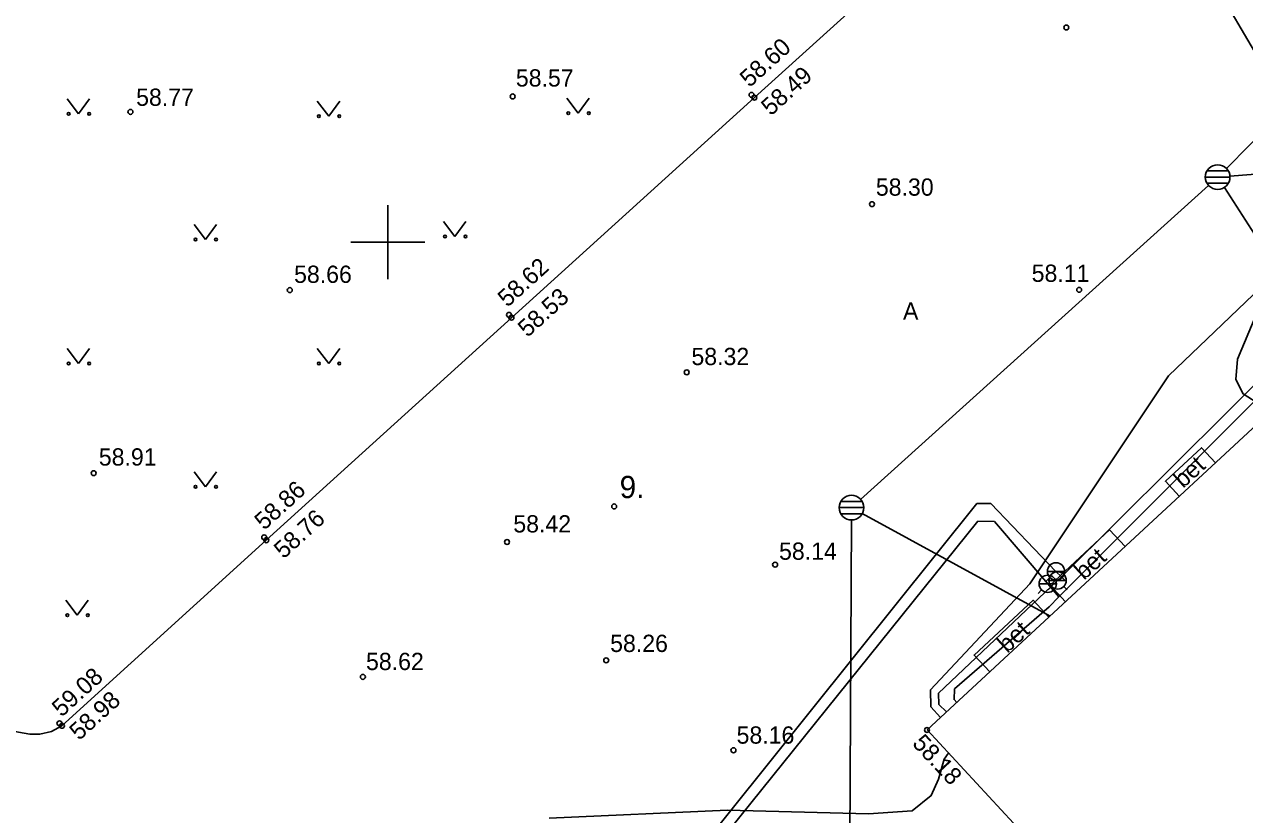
# Model space of a CAD drawing. Extents: x 639935 to 640355, y 6456229 to 6456709.
# Drawn here: x 640135.26 to 640184.74, y 6456476.8 to 6456508.83 of the extents above; entities that cross this region are included whole.
import ezdxf

# ---------------------------------------------------------------- set-up
doc = ezdxf.new("R2010")
doc.units = 0
for name, color, linetype in [('ABIJOONIS', 7, 'Continuous'), ('HALJASTUS', 7, 'Continuous'), ('HOONE', 7, 'Continuous'), ('KORGUS', 7, 'Continuous'), ('KTRASS', 7, 'Continuous'), ('MPKAABEL', 7, 'Continuous'), ('SKKAEV', 7, 'Continuous'), ('SKTRASS', 7, 'Continuous'), ('TEE', 7, 'Continuous'), ('VKAEV', 7, 'Continuous'), ('VORK', 7, 'Continuous'), ('VTRASS', 7, 'Continuous')]:
    doc.layers.add(name, color=color, linetype=linetype)

msp = doc.modelspace()

# ---------------------------------------------------------------- linework, layer by layer
at = {"layer": 'ABIJOONIS'}
msp.add_circle((640159.177, 6456489.291), 0.1, dxfattribs=at)
at = {"layer": 'HALJASTUS'}
for p, q in [((640136.995, 6456505.808), (640137.458, 6456505.201)), ((640137.458, 6456505.201), (640137.904, 6456505.808)), ((640147.14, 6456505.714), (640147.604, 6456505.107)), ((640147.604, 6456505.107), (640148.049, 6456505.714)), ((640157.254, 6456505.84), (640157.718, 6456505.233)), ((640157.718, 6456505.233), (640158.163, 6456505.84)), ((640152.254, 6456500.84), (640152.718, 6456500.233)), ((640152.718, 6456500.233), (640153.163, 6456500.84)), ((640142.14, 6456500.714), (640142.604, 6456500.107)), ((640142.604, 6456500.107), (640143.049, 6456500.714)), ((640136.995, 6456495.694), (640137.458, 6456495.088)), ((640137.458, 6456495.088), (640137.904, 6456495.694)), ((640147.14, 6456495.694), (640147.604, 6456495.088)), ((640147.604, 6456495.088), (640148.049, 6456495.694)), ((640142.14, 6456490.694), (640142.604, 6456490.088)), ((640142.604, 6456490.088), (640143.049, 6456490.694)), ((640136.942, 6456485.486), (640137.405, 6456484.879)), ((640137.405, 6456484.879), (640137.851, 6456485.486))]:
    msp.add_line(p, q, dxfattribs=at)
for centre in [(640137.057, 6456505.201), (640137.886, 6456505.201), (640157.317, 6456505.233), (640158.145, 6456505.233), (640147.203, 6456505.107), (640148.031, 6456505.107), (640152.317, 6456500.233), (640153.145, 6456500.233), (640142.203, 6456500.107), (640143.031, 6456500.107), (640137.057, 6456495.088), (640137.886, 6456495.088), (640147.203, 6456495.088), (640148.031, 6456495.088), (640142.203, 6456490.088), (640143.031, 6456490.088), (640137.004, 6456484.879), (640137.833, 6456484.879)]:
    msp.add_circle(centre, 0.055, dxfattribs=at)
at = {"layer": 'HOONE'}
msp.add_lwpolyline([(640171.861, 6456480.229), (640193.295, 6456500.075), (640203.799, 6456488.708), (640203.68, 6456488.597), (640214.656, 6456476.733), (640193.44, 6456457.158), (640182.49, 6456468.996), (640182.364, 6456468.88)], close=True, dxfattribs=at)
at = {"layer": 'KORGUS'}
for centre in [(640177.512, 6456508.706), (640155.061, 6456505.91), (640164.745, 6456505.973), (640164.86, 6456505.863), (640139.562, 6456505.285), (640169.632, 6456501.544), (640146.022, 6456498.061), (640178.029, 6456498.07), (640154.911, 6456497.056), (640155.01, 6456496.941), (640162.118, 6456494.728), (640138.073, 6456490.639), (640144.985, 6456488.041), (640145.071, 6456487.921), (640154.833, 6456487.849), (640165.702, 6456486.933), (640158.854, 6456483.052), (640148.987, 6456482.382), (640136.683, 6456480.5), (640136.787, 6456480.399), (640171.861, 6456480.229), (640164.013, 6456479.407)]:
    msp.add_circle(centre, 0.1, dxfattribs=at)
at = {"layer": 'KTRASS'}
for points in [[(640224.836, 6456531.591), (640210.656, 6456519.696), (640197.627, 6456506.623), (640177.308, 6456486.437), (640177.156, 6456486.292), (640172.333, 6456481.72), (640172.34, 6456481.269), (640172.652, 6456480.962)], [(640225.383, 6456531.528), (640210.926, 6456519.401), (640197.913, 6456506.344), (640177.207, 6456485.627), (640176.808, 6456485.228), (640172.975, 6456481.897), (640172.956, 6456481.464), (640173.065, 6456481.344)], [(640211.043, 6456506.746), (640209.615, 6456506.562), (640206.93, 6456506.476), (640203.824, 6456506.749), (640198.6, 6456507.84), (640197.381, 6456507.856), (640196.376, 6456507.544), (640194.116, 6456506.513), (640193.528, 6456505.952), (640181.654, 6456494.583), (640176.026, 6456486.148), (640172.003, 6456481.853), (640172.012, 6456481.171), (640172.414, 6456480.741)], [(640177.308, 6456486.437), (640177.091, 6456486.658), (640174.443, 6456489.404), (640173.887, 6456489.404), (640153.773, 6456464.312)], [(640177.207, 6456485.627), (640176.756, 6456486.155), (640174.596, 6456488.68), (640173.922, 6456488.694), (640154.616, 6456464.722)]]:
    msp.add_lwpolyline(points, dxfattribs=at)
at = {"layer": 'MPKAABEL'}
msp.add_lwpolyline([(640156.547, 6456476.648), (640163.77, 6456476.974), (640169.492, 6456476.825), (640171.257, 6456476.951), (640172.034, 6456477.57), (640172.333, 6456478.241), (640172.551, 6456479.046), (640172.722, 6456479.272)], dxfattribs=at)
at = {"layer": 'SKKAEV'}
for p, q in [((640184.076, 6456502.891), (640183.216, 6456502.891)), ((640183.146, 6456502.641), (640184.146, 6456502.641)), ((640184.076, 6456502.391), (640183.216, 6456502.391)), ((640169.229, 6456489.492), (640168.369, 6456489.492)), ((640168.299, 6456489.242), (640169.299, 6456489.242)), ((640169.229, 6456488.992), (640168.369, 6456488.992))]:
    msp.add_line(p, q, dxfattribs=at)
for centre in [(640183.646, 6456502.641), (640168.799, 6456489.242)]:
    msp.add_circle(centre, 0.5, dxfattribs=at)
at = {"layer": 'SKTRASS'}
for p, q in [((640199.787, 6456518.926), (640183.998, 6456502.996)), ((640184.144, 6456502.681), (640192.385, 6456503.347)), ((640183.275, 6456502.306), (640169.17, 6456489.577)), ((640183.917, 6456502.221), (640188.285, 6456495.433)), ((640169.238, 6456489.002), (640176.854, 6456484.84)), ((640168.796, 6456488.742), (640168.71, 6456472.687))]:
    msp.add_line(p, q, dxfattribs=at)
at = {"layer": 'TEE'}
for points in [[(640079.343, 6456474.391), (640088.872, 6456483.178), (640098.936, 6456492.461), (640103.599, 6456496.772), (640111.983, 6456504.481), (640121.325, 6456494.302), (640130.419, 6456484.418), (640133.82, 6456480.717), (640134.218, 6456480.408), (640134.65, 6456480.214), (640135.48, 6456480.063), (640135.882, 6456480.063), (640136.356, 6456480.173), (640136.787, 6456480.399), (640145.071, 6456487.921), (640155.01, 6456496.941), (640164.86, 6456505.863), (640173.384, 6456513.576), (640175.937, 6456515.881), (640176.114, 6456516.633), (640176.088, 6456516.999), (640175.925, 6456517.434), (640175.238, 6456518.159)], [(640183.559, 6456491.06), (640182.995, 6456491.671), (640181.525, 6456490.314), (640182.091, 6456489.701)], [(640179.893, 6456487.666), (640179.267, 6456488.343), (640176.848, 6456486.106), (640177.475, 6456485.427)], [(640176.802, 6456484.804), (640176.165, 6456485.489), (640173.772, 6456483.265), (640174.405, 6456482.584)]]:
    msp.add_lwpolyline(points, dxfattribs=at)
at = {"layer": 'VKAEV'}
for p, q in [((640176.844, 6456486.411), (640176.704, 6456486.271)), ((640176.741, 6456486.658), (640177.441, 6456486.658)), ((640177.339, 6456486.411), (640177.478, 6456486.271)), ((640176.509, 6456485.908), (640176.369, 6456485.768)), ((640176.406, 6456486.155), (640177.106, 6456486.155)), ((640176.909, 6456486.045), (640176.769, 6456485.905)), ((640176.806, 6456486.292), (640177.506, 6456486.292)), ((640177.003, 6456485.908), (640177.143, 6456485.768)), ((640177.403, 6456486.045), (640177.543, 6456485.905))]:
    msp.add_line(p, q, dxfattribs=at)
for centre in [(640177.091, 6456486.658), (640176.756, 6456486.155), (640177.156, 6456486.292)]:
    msp.add_circle(centre, 0.35, dxfattribs=at)
at = {"layer": 'VORK'}
for q in [(640150, 6456501.5), (640148.5, 6456500), (640151.5, 6456500), (640150, 6456498.5)]:
    msp.add_line((640150, 6456500), q, dxfattribs=at)
at = {"layer": 'VTRASS'}
for points in [[(640187.89, 6456503.435), (640187.592, 6456503.568), (640183.96, 6456509.735), (640170.448, 6456525.457), (640170.245, 6456526.427), (640170.499, 6456527.212), (640171.855, 6456528.554)], [(640185.884, 6456493.208), (640185.4, 6456493.402), (640184.685, 6456493.852), (640184.386, 6456494.437), (640184.449, 6456495.264), (640187.89, 6456503.435), (640194.016, 6456519.607), (640194.861, 6456521.843)]]:
    msp.add_lwpolyline(points, dxfattribs=at)

# ---------------------------------------------------------------- texts
at = {"layer": 'ABIJOONIS'}
msp.add_text('9.', height=0.9, dxfattribs=at).set_placement((640159.399, 6456489.629))
at = {"layer": 'KORGUS'}
for s, rotation, p in [('58.60', 42.1699, (640164.666, 6456506.247)), ('58.49', 42.1699, (640165.529, 6456505.096)), ('58.62', 42.1699, (640154.848, 6456497.338)), ('58.53', 42.1699, (640155.663, 6456496.118)), ('58.86', 42.2249, (640144.986, 6456488.3)), ('58.76', 42.2249, (640145.772, 6456487.138)), ('59.08', 42.2399, (640136.772, 6456480.727)), ('58.98', 42.2399, (640137.48, 6456479.775)), ('58.18', 313.0355, (640171.228, 6456479.653))]:
    msp.add_text(s, height=0.7, rotation=rotation, dxfattribs=at).set_placement(p)
for s, p in [('58.57', (640155.19, 6456506.311)), ('58.77', (640139.793, 6456505.529)), ('58.30', (640169.787, 6456501.887)), ('58.66', (640146.197, 6456498.353)), ('58.11', (640176.105, 6456498.394)), ('58.32', (640162.309, 6456495.02)), ('58.91', (640138.28, 6456490.947)), ('58.42', (640155.087, 6456488.236)), ('58.14', (640165.861, 6456487.129)), ('58.26', (640159.013, 6456483.391)), ('58.62', (640149.114, 6456482.658)), ('58.16', (640164.14, 6456479.675))]:
    msp.add_text(s, height=0.7, dxfattribs=at).set_placement(p)
at = {"layer": 'TEE'}
msp.add_text('A', height=0.7, dxfattribs=at).set_placement((640170.887, 6456496.863))
for p in [(640182.24, 6456490.004), (640178.226, 6456486.278), (640175.111, 6456483.32)]:
    msp.add_text('bet', height=0.7, rotation=42.0617, dxfattribs=at).set_placement(p)

doc.saveas('drawing.dxf')
